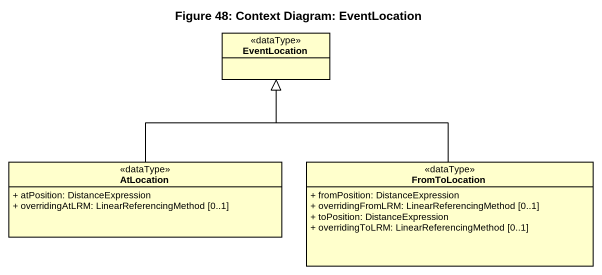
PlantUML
@startuml
title Figure 48: Context Diagram: EventLocation
hide circle
hide empty members
skinparam classAttributeIconSize 0
class EventLocation <<dataType>>
class AtLocation <<dataType>> {
  + atPosition: DistanceExpression
  + overridingAtLRM: LinearReferencingMethod [0..1]
}
class FromToLocation <<dataType>> {
  + fromPosition: DistanceExpression
  + overridingFromLRM: LinearReferencingMethod [0..1]
  + toPosition: DistanceExpression
  + overridingToLRM: LinearReferencingMethod [0..1]
}
AtLocation -up-|> EventLocation
FromToLocation -up-|> EventLocation
@enduml
